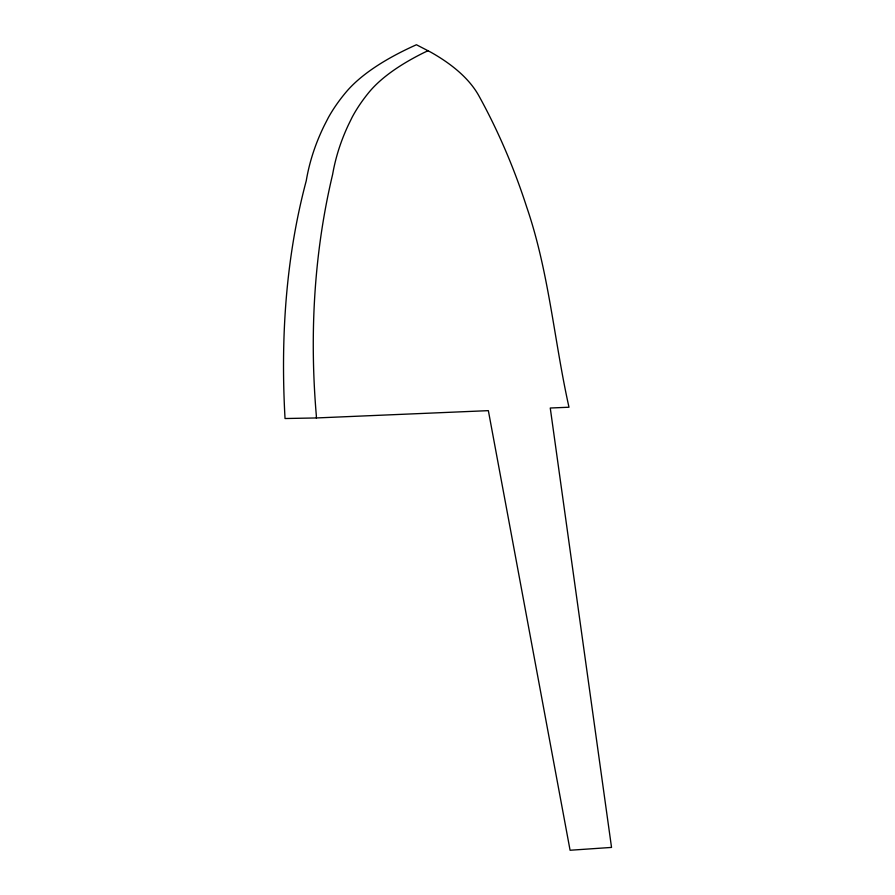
<?xml version="1.0" encoding="UTF-8"?>
<svg xmlns="http://www.w3.org/2000/svg" width="895" height="895" viewBox="0 0 895 895"><rect width="100%" height="100%" fill="white"/><g stroke="black" fill="none" stroke-linecap="round" stroke-linejoin="round"><path stroke-width="1.34" d="M316.327 417.954L488.357 410.648L570.081 850.25L611.531 847.42L550.257 408.019L568.985 407.225C554.15 340.726 548.993 272.058 526.763 207.26C514.39 168.931 498.616 131.688 479.194 96.391A588.653 184.907 -7 0 0 430.786 52.19L416.432 44.75A425.785 134.597 -1.7 0 0 346.074 92.118A993.249 316.696 1.6 0 0 328.42 117.469L324.303 125.49A2157.789 637.62 6.5 0 0 306.247 180.801C285.628 258.107 280.527 338.869 285.035 418.524L316.327 417.954L316.36 415.962C309.446 335.189 313.832 253.263 332.649 174.312A2107.3 621.152 6.4 0 1 348.323 125.065L352.171 117.2A961.331 305.889 1.6 0 1 368.774 92.565A400.859 126.587 -1.7 0 1 423.637 52.794L428.045 50.713"/></g></svg>
